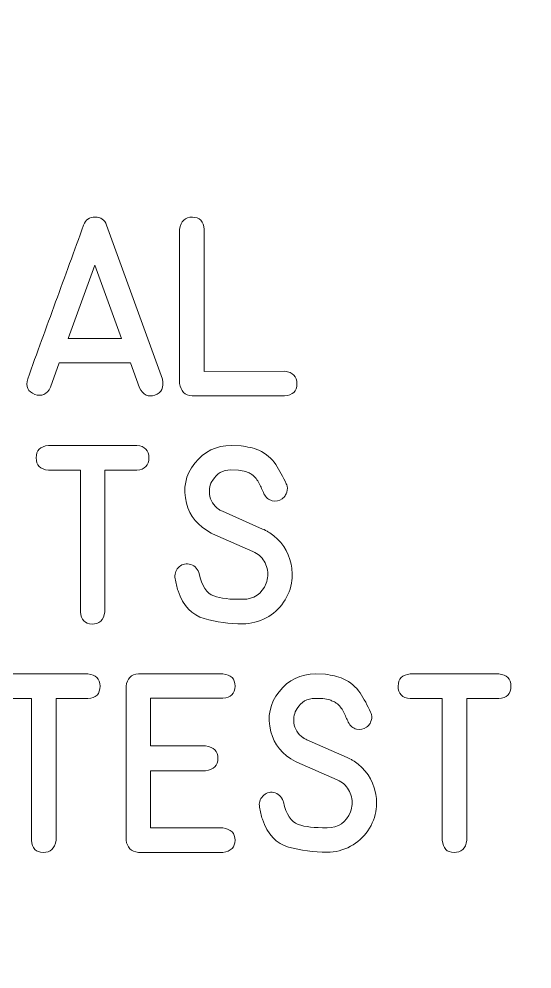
# Model space of a CAD drawing. Header units: millimetres. Extents: x -72 to 72, y -60 to 60.
# Drawn here: x 1.62 to 10.74, y -14.68 to 2.21 of the extents above; entities that cross this region are included whole.
import ezdxf

# ---------------------------------------------------------------- set-up
doc = ezdxf.new("R2010")
doc.units = ezdxf.units.MM
doc.layers.add('CUT', color=7, linetype='Continuous')
doc.layers.add('ENGRAVE', color=1, linetype='Continuous')

msp = doc.modelspace()

# ---------------------------------------------------------------- linework, layer by layer
at = {"layer": 'CUT', "lineweight": 9}
msp.add_open_spline([(70.6599, -60.1342), (70.9361, -60.152), (71.2072, -60.0547), (71.409, -59.8654), (71.409, -59.8654), (71.6108, -59.676), (71.7252, -59.413), (71.725, -59.1363), (71.725, -59.1363), (71.725, -59.1363), (71.725, -45.2787), (71.725, -45.2787), (71.725, -45.2787), (71.7248, -45.0133), (71.6193, -44.7589), (71.4315, -44.5713), (71.4315, -44.5713), (71.2437, -44.3838), (70.9904, -44.2785), (70.725, -44.2787), (70.725, -44.2787), (70.725, -44.2787), (68.2625, -44.2787), (68.2625, -44.2787), (68.2625, -44.2787), (65.9403, -44.2787), (63.7945, -43.0398), (62.6333, -41.0287), (62.6333, -41.0287), (61.4722, -39.0176), (61.4722, -36.5398), (62.6333, -34.5287), (62.6333, -34.5287), (63.7945, -32.5176), (65.9403, -31.2787), (68.2625, -31.2787), (68.2625, -31.2787), (68.2625, -31.2787), (70.725, -31.2787), (70.725, -31.2787), (70.725, -31.2787), (70.9904, -31.2785), (71.2448, -31.173), (71.4324, -30.9852), (71.4324, -30.9852), (71.6199, -30.7974), (71.7252, -30.5441), (71.725, -30.2787), (71.725, -30.2787), (71.725, -30.2787), (71.725, 40.4463), (71.725, 40.4463), (71.725, 40.4463), (71.7248, 40.7117), (71.6193, 40.9661), (71.4315, 41.1537), (71.4315, 41.1537), (71.2437, 41.3412), (70.9904, 41.4465), (70.725, 41.4463), (70.725, 41.4463), (70.725, 41.4463), (68.2625, 41.4463), (68.2625, 41.4463), (68.2625, 41.4463), (65.9403, 41.4463), (63.7945, 42.6852), (62.6333, 44.6963), (62.6333, 44.6963), (61.4722, 46.7074), (61.4722, 49.1852), (62.6333, 51.1963), (62.6333, 51.1963), (63.7945, 53.2074), (65.9403, 54.4463), (68.2625, 54.4463), (68.2625, 54.4463), (68.2625, 54.4463), (70.725, 54.4463), (70.725, 54.4463), (70.725, 54.4463), (70.9904, 54.4465), (71.2448, 54.552), (71.4324, 54.7398), (71.4324, 54.7398), (71.6199, 54.9276), (71.7252, 55.1809), (71.725, 55.4463), (71.725, 55.4463), (71.725, 55.4463), (71.725, 59.2206), (71.725, 59.2206), (71.725, 59.2206), (71.7248, 59.486), (71.6193, 59.7404), (71.4315, 59.928), (71.4315, 59.928), (71.2437, 60.1155), (70.9904, 60.2208), (70.725, 60.2206), (70.725, 60.2206), (70.725, 60.2206), (-70.725, 60.2206), (-70.725, 60.2206), (-70.725, 60.2206), (-70.9904, 60.2204), (-71.2448, 60.1148), (-71.4324, 59.9271), (-71.4324, 59.9271), (-71.6199, 59.7393), (-71.7252, 59.486), (-71.725, 59.2206), (-71.725, 59.2206), (-71.725, 59.2206), (-71.725, 55.4463), (-71.725, 55.4463), (-71.725, 55.4463), (-71.7248, 55.1809), (-71.6192, 54.9265), (-71.4315, 54.7389), (-71.4315, 54.7389), (-71.2437, 54.5514), (-70.9904, 54.4461), (-70.725, 54.4463), (-70.725, 54.4463), (-70.725, 54.4463), (-68.2625, 54.4463), (-68.2625, 54.4463), (-68.2625, 54.4463), (-65.9403, 54.4463), (-63.7944, 53.2074), (-62.6333, 51.1963), (-62.6333, 51.1963), (-61.4722, 49.1852), (-61.4722, 46.7074), (-62.6333, 44.6963), (-62.6333, 44.6963), (-63.7944, 42.6852), (-65.9403, 41.4463), (-68.2625, 41.4463), (-68.2625, 41.4463), (-68.2625, 41.4463), (-70.725, 41.4463), (-70.725, 41.4463), (-70.725, 41.4463), (-70.9904, 41.4461), (-71.2448, 41.3405), (-71.4324, 41.1528), (-71.4324, 41.1528), (-71.6199, 40.965), (-71.7252, 40.7117), (-71.725, 40.4463), (-71.725, 40.4463), (-71.725, 40.4463), (-71.725, -30.2787), (-71.725, -30.2787), (-71.725, -30.2787), (-71.7248, -30.5441), (-71.6192, -30.7985), (-71.4315, -30.9861), (-71.4315, -30.9861), (-71.2437, -31.1736), (-70.9904, -31.2789), (-70.725, -31.2787), (-70.725, -31.2787), (-70.725, -31.2787), (-68.2625, -31.2787), (-68.2625, -31.2787), (-68.2625, -31.2787), (-65.9403, -31.2787), (-63.7944, -32.5176), (-62.6333, -34.5287), (-62.6333, -34.5287), (-61.4722, -36.5398), (-61.4722, -39.0176), (-62.6333, -41.0287), (-62.6333, -41.0287), (-63.7944, -43.0398), (-65.9403, -44.2787), (-68.2625, -44.2787), (-68.2625, -44.2787), (-68.2625, -44.2787), (-70.725, -44.2787), (-70.725, -44.2787), (-70.725, -44.2787), (-70.9904, -44.2789), (-71.2448, -44.3845), (-71.4324, -44.5722), (-71.4324, -44.5722), (-71.6199, -44.76), (-71.7252, -45.0133), (-71.725, -45.2787), (-71.725, -45.2787), (-71.725, -45.2787), (-71.725, -49.9113), (-71.725, -49.9113), (-71.725, -49.9113), (-71.7247, -50.4387), (-71.3163, -50.8752), (-70.7901, -50.9092), (-70.7901, -50.9092), (-70.7901, -50.9092), (70.6599, -60.1342), (70.6599, -60.1342)], degree=3, knots=[0, 0, 0, 0, 0.0192308, 0.0192308, 0.0192308, 0.0192308, 0.0384615, 0.0384615, 0.0384615, 0.0384615, 0.0576923, 0.0576923, 0.0576923, 0.0576923, 0.0769231, 0.0769231, 0.0769231, 0.0769231, 0.0961538, 0.0961538, 0.0961538, 0.0961538, 0.1153846, 0.1153846, 0.1153846, 0.1153846, 0.1346154, 0.1346154, 0.1346154, 0.1346154, 0.1538462, 0.1538462, 0.1538462, 0.1538462, 0.1730769, 0.1730769, 0.1730769, 0.1730769, 0.1923077, 0.1923077, 0.1923077, 0.1923077, 0.2115385, 0.2115385, 0.2115385, 0.2115385, 0.2307692, 0.2307692, 0.2307692, 0.2307692, 0.25, 0.25, 0.25, 0.25, 0.2692308, 0.2692308, 0.2692308, 0.2692308, 0.2884615, 0.2884615, 0.2884615, 0.2884615, 0.3076923, 0.3076923, 0.3076923, 0.3076923, 0.3269231, 0.3269231, 0.3269231, 0.3269231, 0.3461538, 0.3461538, 0.3461538, 0.3461538, 0.3653846, 0.3653846, 0.3653846, 0.3653846, 0.3846154, 0.3846154, 0.3846154, 0.3846154, 0.4038462, 0.4038462, 0.4038462, 0.4038462, 0.4230769, 0.4230769, 0.4230769, 0.4230769, 0.4423077, 0.4423077, 0.4423077, 0.4423077, 0.4615385, 0.4615385, 0.4615385, 0.4615385, 0.4807692, 0.4807692, 0.4807692, 0.4807692, 0.5, 0.5, 0.5, 0.5, 0.5192308, 0.5192308, 0.5192308, 0.5192308, 0.5384615, 0.5384615, 0.5384615, 0.5384615, 0.5576923, 0.5576923, 0.5576923, 0.5576923, 0.5769231, 0.5769231, 0.5769231, 0.5769231, 0.5961538, 0.5961538, 0.5961538, 0.5961538, 0.6153846, 0.6153846, 0.6153846, 0.6153846, 0.6346154, 0.6346154, 0.6346154, 0.6346154, 0.6538462, 0.6538462, 0.6538462, 0.6538462, 0.6730769, 0.6730769, 0.6730769, 0.6730769, 0.6923077, 0.6923077, 0.6923077, 0.6923077, 0.7115385, 0.7115385, 0.7115385, 0.7115385, 0.7307692, 0.7307692, 0.7307692, 0.7307692, 0.75, 0.75, 0.75, 0.75, 0.7692308, 0.7692308, 0.7692308, 0.7692308, 0.7884615, 0.7884615, 0.7884615, 0.7884615, 0.8076923, 0.8076923, 0.8076923, 0.8076923, 0.8269231, 0.8269231, 0.8269231, 0.8269231, 0.8461538, 0.8461538, 0.8461538, 0.8461538, 0.8653846, 0.8653846, 0.8653846, 0.8653846, 0.8846154, 0.8846154, 0.8846154, 0.8846154, 0.9038462, 0.9038462, 0.9038462, 0.9038462, 0.9230769, 0.9230769, 0.9230769, 0.9230769, 0.9423077, 0.9423077, 0.9423077, 0.9423077, 0.9615385, 0.9615385, 0.9615385, 0.9615385, 1, 1, 1, 1], dxfattribs=at)
at = {"layer": 'ENGRAVE', "lineweight": 9}
for points, knots in [([(1.7745, -4.1856), (1.9396, -3.7295), (2.1052, -3.2739), (2.2709, -2.8188), (2.2709, -2.8188), (2.437, -2.3637), (2.6032, -1.9081), (2.7693, -1.4525), (2.7693, -1.4525), (2.8037, -1.3583), (2.8715, -1.3107), (2.9725, -1.3096), (2.9725, -1.3096), (3.0741, -1.3085), (3.1424, -1.3562), (3.1773, -1.4525), (3.1773, -1.4525), (3.1773, -1.4525), (4.1711, -4.193), (4.1711, -4.193), (4.1711, -4.193), (4.2018, -4.3391), (4.1574, -4.4327), (4.0378, -4.4751), (4.0378, -4.4751), (3.9176, -4.5179), (3.8256, -4.474), (3.7599, -4.3449), (3.7599, -4.3449), (3.7599, -4.3449), (3.6007, -3.9015), (3.6007, -3.9015), (3.6007, -3.9015), (3.6007, -3.9015), (2.337, -3.9015), (2.337, -3.9015), (2.337, -3.9015), (2.337, -3.9015), (2.182, -4.3343), (2.182, -4.3343), (2.182, -4.3343), (2.1158, -4.4645), (2.0216, -4.5068), (1.8999, -4.4618), (1.8999, -4.4618), (1.7777, -4.4174), (1.7359, -4.3248), (1.7745, -4.1856)], [0, 0, 0, 0, 0.0769231, 0.0769231, 0.0769231, 0.0769231, 0.1538462, 0.1538462, 0.1538462, 0.1538462, 0.2307692, 0.2307692, 0.2307692, 0.2307692, 0.3076923, 0.3076923, 0.3076923, 0.3076923, 0.3846154, 0.3846154, 0.3846154, 0.3846154, 0.4615385, 0.4615385, 0.4615385, 0.4615385, 0.5384615, 0.5384615, 0.5384615, 0.5384615, 0.6153846, 0.6153846, 0.6153846, 0.6153846, 0.6923077, 0.6923077, 0.6923077, 0.6923077, 0.7692308, 0.7692308, 0.7692308, 0.7692308, 0.8461538, 0.8461538, 0.8461538, 0.8461538, 1, 1, 1, 1]), ([(4.6965, -4.4862), (4.5695, -4.4777), (4.496, -4.4063), (4.4764, -4.2708), (4.4764, -4.2708), (4.4764, -4.2708), (4.4764, -1.5297), (4.4764, -1.5297), (4.4764, -1.5297), (4.4981, -1.381), (4.5738, -1.308), (4.7029, -1.3101), (4.7029, -1.3101), (4.832, -1.3128), (4.9024, -1.3863), (4.9135, -1.5297), (4.9135, -1.5297), (4.9135, -1.5297), (4.9135, -4.0533), (4.9135, -4.0533), (4.9135, -4.0533), (4.9135, -4.0533), (6.3444, -4.0523), (6.3444, -4.0523), (6.3444, -4.0523), (6.4915, -4.0687), (6.564, -4.1428), (6.5624, -4.2745), (6.5624, -4.2745), (6.5608, -4.4063), (6.4878, -4.4767), (6.3428, -4.4862), (6.3428, -4.4862), (6.3428, -4.4862), (4.6965, -4.4862), (4.6965, -4.4862)], [0, 0, 0, 0, 0.1, 0.1, 0.1, 0.1, 0.2, 0.2, 0.2, 0.2, 0.3, 0.3, 0.3, 0.3, 0.4, 0.4, 0.4, 0.4, 0.5, 0.5, 0.5, 0.5, 0.6, 0.6, 0.6, 0.6, 0.7, 0.7, 0.7, 0.7, 0.8, 0.8, 0.8, 0.8, 1, 1, 1, 1]), ([(3.4424, -3.466), (3.4424, -3.466), (2.971, -2.1637), (2.971, -2.1637), (2.971, -2.1637), (2.971, -2.1637), (2.4968, -3.466), (2.4968, -3.466), (2.4968, -3.466), (2.4968, -3.466), (3.4424, -3.466), (3.4424, -3.466)], [0, 0, 0, 0, 0.25, 0.25, 0.25, 0.25, 0.5, 0.5, 0.5, 0.5, 1, 1, 1, 1]), ([(2.971, -2.1637), (2.971, -2.1637), (3.4424, -3.466), (3.4424, -3.466), (3.4424, -3.466), (3.4424, -3.466), (2.971, -2.1637), (2.971, -2.1637)], [0, 0, 0, 0, 0.3333333, 0.3333333, 0.3333333, 0.3333333, 1, 1, 1, 1]), ([(2.7109, -8.3299), (2.7109, -8.3299), (2.7109, -5.809), (2.7109, -5.809), (2.7109, -5.809), (2.7109, -5.809), (2.1421, -5.809), (2.1421, -5.809), (2.1421, -5.809), (1.9976, -5.7979), (1.9251, -5.7249), (1.9256, -5.5915), (1.9256, -5.5915), (1.9262, -5.4576), (1.9987, -5.3841), (2.1421, -5.3719), (2.1421, -5.3719), (2.1421, -5.3719), (3.7158, -5.3719), (3.7158, -5.3719), (3.7158, -5.3719), (3.8581, -5.383), (3.9301, -5.4566), (3.9306, -5.5915), (3.9306, -5.5915), (3.9312, -5.7259), (3.8592, -5.7989), (3.7158, -5.809), (3.7158, -5.809), (3.7158, -5.809), (3.1485, -5.809), (3.1485, -5.809), (3.1485, -5.809), (3.1485, -5.809), (3.1485, -8.3299), (3.1485, -8.3299), (3.1485, -8.3299), (3.1247, -8.4765), (3.0485, -8.549), (2.9194, -8.5469), (2.9194, -8.5469), (2.7908, -8.5448), (2.7215, -8.4723), (2.7109, -8.3299)], [0, 0, 0, 0, 0.0833333, 0.0833333, 0.0833333, 0.0833333, 0.1666667, 0.1666667, 0.1666667, 0.1666667, 0.25, 0.25, 0.25, 0.25, 0.3333333, 0.3333333, 0.3333333, 0.3333333, 0.4166667, 0.4166667, 0.4166667, 0.4166667, 0.5, 0.5, 0.5, 0.5, 0.5833333, 0.5833333, 0.5833333, 0.5833333, 0.6666667, 0.6666667, 0.6666667, 0.6666667, 0.75, 0.75, 0.75, 0.75, 0.8333333, 0.8333333, 0.8333333, 0.8333333, 1, 1, 1, 1]), ([(5.9526, -6.8573), (5.9526, -6.8573), (5.9774, -6.8679), (5.9774, -6.8679), (5.9774, -6.8679), (5.9774, -6.8679), (6.0055, -6.8816), (6.0055, -6.8816), (6.0055, -6.8816), (6.0055, -6.8816), (6.0303, -6.8959), (6.0303, -6.8959), (6.0303, -6.8959), (6.0372, -6.9012), (6.0457, -6.906), (6.0542, -6.9107), (6.0542, -6.9107), (6.0632, -6.9149), (6.0716, -6.9202), (6.0801, -6.925), (6.0801, -6.925), (6.2843, -7.0594), (6.4113, -7.2457), (6.4595, -7.4833), (6.4595, -7.4833), (6.478, -7.5764), (6.4823, -7.6722), (6.4722, -7.7701), (6.4722, -7.7701), (6.4553, -7.9108), (6.4061, -8.0405), (6.324, -8.1601), (6.324, -8.1601), (6.242, -8.2797), (6.1388, -8.3717), (6.015, -8.4368), (6.015, -8.4368), (5.8816, -8.5072), (5.7435, -8.5421), (5.6007, -8.5421), (5.6007, -8.5421), (5.3609, -8.5421), (5.1323, -8.5114), (4.9138, -8.4501), (4.9138, -8.4501), (4.6958, -8.3887), (4.5402, -8.2241), (4.4476, -7.9563), (4.4476, -7.9563), (4.4349, -7.922), (4.4259, -7.887), (4.4196, -7.851), (4.4196, -7.851), (4.4132, -7.8145), (4.4058, -7.7785), (4.3979, -7.742), (4.3979, -7.742), (4.3825, -7.668), (4.4005, -7.6023), (4.4529, -7.5452), (4.4529, -7.5452), (4.5048, -7.4886), (4.5698, -7.4669), (4.6471, -7.4801), (4.6471, -7.4801), (4.7291, -7.497), (4.7857, -7.5473), (4.818, -7.632), (4.818, -7.632), (4.818, -7.632), (4.8228, -7.6463), (4.8228, -7.6463), (4.8228, -7.6463), (4.872, -7.8706), (4.9588, -8.0045), (5.0821, -8.0479), (5.0821, -8.0479), (5.2059, -8.0913), (5.3774, -8.1109), (5.5975, -8.1066), (5.5975, -8.1066), (5.8002, -8.1066), (5.9393, -8.0114), (6.015, -7.8214), (6.015, -7.8214), (6.0478, -7.7367), (6.0531, -7.6484), (6.0303, -7.5568), (6.0303, -7.5568), (6.0076, -7.4658), (5.9626, -7.3891), (5.8954, -7.3282), (5.8954, -7.3282), (5.8652, -7.3023), (5.8261, -7.2785), (5.7774, -7.2557), (5.7774, -7.2557), (5.7774, -7.2557), (5.0599, -6.9409), (5.0599, -6.9409), (5.0599, -6.9409), (5.0599, -6.9409), (5.0366, -6.9282), (5.0366, -6.9282), (5.0366, -6.9282), (4.8016, -6.8044), (4.6561, -6.6281), (4.5995, -6.3995), (4.5995, -6.3995), (4.5302, -6.135), (4.5783, -5.8979), (4.7445, -5.6873), (4.7445, -5.6873), (4.9101, -5.4772), (5.1281, -5.3719), (5.3975, -5.3719), (5.3975, -5.3719), (5.3975, -5.3719), (5.5684, -5.3767), (5.5684, -5.3767), (5.5684, -5.3767), (5.6239, -5.3867), (5.6779, -5.3968), (5.7292, -5.4068), (5.7292, -5.4068), (5.7811, -5.4163), (5.8335, -5.4333), (5.8859, -5.4571), (5.8859, -5.4571), (6.0161, -5.5179), (6.1161, -5.6021), (6.1854, -5.7084), (6.1854, -5.7084), (6.2547, -5.8148), (6.3172, -5.9302), (6.3727, -6.054), (6.3727, -6.054), (6.378, -6.0656), (6.3828, -6.0789), (6.387, -6.0942), (6.387, -6.0942), (6.3981, -6.145), (6.3928, -6.191), (6.3711, -6.2323), (6.3711, -6.2323), (6.359, -6.2583), (6.3457, -6.2778), (6.3325, -6.2911), (6.3325, -6.2911), (6.3193, -6.3048), (6.3082, -6.3138), (6.3002, -6.3191), (6.3002, -6.3191), (6.2462, -6.3572), (6.1875, -6.3688), (6.1235, -6.353), (6.1235, -6.353), (6.0589, -6.3387), (6.0102, -6.2974), (5.9758, -6.2291), (5.9758, -6.2291), (5.9489, -6.1694), (5.9203, -6.108), (5.8901, -6.0455), (5.8901, -6.0455), (5.8594, -5.9831), (5.8166, -5.9312), (5.7621, -5.8894), (5.7621, -5.8894), (5.7393, -5.873), (5.7171, -5.8608), (5.6959, -5.8534), (5.6959, -5.8534), (5.6747, -5.8455), (5.6515, -5.837), (5.6255, -5.8275), (5.6255, -5.8275), (5.6255, -5.8275), (5.525, -5.8106), (5.525, -5.8106), (5.525, -5.8106), (5.525, -5.8106), (5.3821, -5.8058), (5.3821, -5.8058), (5.3821, -5.8058), (5.2435, -5.8079), (5.1376, -5.8677), (5.0646, -5.9857), (5.0646, -5.9857), (5.0149, -6.0614), (4.9964, -6.1455), (5.0085, -6.2387), (5.0085, -6.2387), (5.0228, -6.353), (5.0768, -6.4419), (5.1699, -6.5054), (5.1699, -6.5054), (5.1742, -6.508), (5.1784, -6.5117), (5.1837, -6.5154), (5.1837, -6.5154), (5.189, -6.5186), (5.1948, -6.5223), (5.2006, -6.5255), (5.2006, -6.5255), (5.2006, -6.5255), (5.2181, -6.5329), (5.2181, -6.5329), (5.2181, -6.5329), (5.2181, -6.5329), (5.2366, -6.5408), (5.2366, -6.5408), (5.2366, -6.5408), (5.2366, -6.5408), (5.9526, -6.8573), (5.9526, -6.8573)], [0, 0, 0, 0, 0.0181818, 0.0181818, 0.0181818, 0.0181818, 0.0363636, 0.0363636, 0.0363636, 0.0363636, 0.0545455, 0.0545455, 0.0545455, 0.0545455, 0.0727273, 0.0727273, 0.0727273, 0.0727273, 0.0909091, 0.0909091, 0.0909091, 0.0909091, 0.1090909, 0.1090909, 0.1090909, 0.1090909, 0.1272727, 0.1272727, 0.1272727, 0.1272727, 0.1454545, 0.1454545, 0.1454545, 0.1454545, 0.1636364, 0.1636364, 0.1636364, 0.1636364, 0.1818182, 0.1818182, 0.1818182, 0.1818182, 0.2, 0.2, 0.2, 0.2, 0.2181818, 0.2181818, 0.2181818, 0.2181818, 0.2363636, 0.2363636, 0.2363636, 0.2363636, 0.2545455, 0.2545455, 0.2545455, 0.2545455, 0.2727273, 0.2727273, 0.2727273, 0.2727273, 0.2909091, 0.2909091, 0.2909091, 0.2909091, 0.3090909, 0.3090909, 0.3090909, 0.3090909, 0.3272727, 0.3272727, 0.3272727, 0.3272727, 0.3454545, 0.3454545, 0.3454545, 0.3454545, 0.3636364, 0.3636364, 0.3636364, 0.3636364, 0.3818182, 0.3818182, 0.3818182, 0.3818182, 0.4, 0.4, 0.4, 0.4, 0.4181818, 0.4181818, 0.4181818, 0.4181818, 0.4363636, 0.4363636, 0.4363636, 0.4363636, 0.4545455, 0.4545455, 0.4545455, 0.4545455, 0.4727273, 0.4727273, 0.4727273, 0.4727273, 0.4909091, 0.4909091, 0.4909091, 0.4909091, 0.5090909, 0.5090909, 0.5090909, 0.5090909, 0.5272727, 0.5272727, 0.5272727, 0.5272727, 0.5454545, 0.5454545, 0.5454545, 0.5454545, 0.5636364, 0.5636364, 0.5636364, 0.5636364, 0.5818182, 0.5818182, 0.5818182, 0.5818182, 0.6, 0.6, 0.6, 0.6, 0.6181818, 0.6181818, 0.6181818, 0.6181818, 0.6363636, 0.6363636, 0.6363636, 0.6363636, 0.6545455, 0.6545455, 0.6545455, 0.6545455, 0.6727273, 0.6727273, 0.6727273, 0.6727273, 0.6909091, 0.6909091, 0.6909091, 0.6909091, 0.7090909, 0.7090909, 0.7090909, 0.7090909, 0.7272727, 0.7272727, 0.7272727, 0.7272727, 0.7454545, 0.7454545, 0.7454545, 0.7454545, 0.7636364, 0.7636364, 0.7636364, 0.7636364, 0.7818182, 0.7818182, 0.7818182, 0.7818182, 0.8, 0.8, 0.8, 0.8, 0.8181818, 0.8181818, 0.8181818, 0.8181818, 0.8363636, 0.8363636, 0.8363636, 0.8363636, 0.8545455, 0.8545455, 0.8545455, 0.8545455, 0.8727273, 0.8727273, 0.8727273, 0.8727273, 0.8909091, 0.8909091, 0.8909091, 0.8909091, 0.9090909, 0.9090909, 0.9090909, 0.9090909, 0.9272727, 0.9272727, 0.9272727, 0.9272727, 0.9454545, 0.9454545, 0.9454545, 0.9454545, 0.9636364, 0.9636364, 0.9636364, 0.9636364, 1, 1, 1, 1]), ([(1.841, -12.3922), (1.841, -12.3922), (1.841, -9.8713), (1.841, -9.8713), (1.841, -9.8713), (1.841, -9.8713), (1.2722, -9.8713), (1.2722, -9.8713), (1.2722, -9.8713), (1.1277, -9.8602), (1.0552, -9.7872), (1.0557, -9.6538), (1.0557, -9.6538), (1.0563, -9.5199), (1.1288, -9.4464), (1.2722, -9.4342), (1.2722, -9.4342), (1.2722, -9.4342), (2.8459, -9.4342), (2.8459, -9.4342), (2.8459, -9.4342), (2.9882, -9.4453), (3.0602, -9.5189), (3.0607, -9.6538), (3.0607, -9.6538), (3.0613, -9.7882), (2.9893, -9.8612), (2.8459, -9.8713), (2.8459, -9.8713), (2.8459, -9.8713), (2.2786, -9.8713), (2.2786, -9.8713), (2.2786, -9.8713), (2.2786, -9.8713), (2.2786, -12.3922), (2.2786, -12.3922), (2.2786, -12.3922), (2.2548, -12.5388), (2.1786, -12.6113), (2.0495, -12.6092), (2.0495, -12.6092), (1.9209, -12.6071), (1.8516, -12.5346), (1.841, -12.3922)], [0, 0, 0, 0, 0.0833333, 0.0833333, 0.0833333, 0.0833333, 0.1666667, 0.1666667, 0.1666667, 0.1666667, 0.25, 0.25, 0.25, 0.25, 0.3333333, 0.3333333, 0.3333333, 0.3333333, 0.4166667, 0.4166667, 0.4166667, 0.4166667, 0.5, 0.5, 0.5, 0.5, 0.5833333, 0.5833333, 0.5833333, 0.5833333, 0.6666667, 0.6666667, 0.6666667, 0.6666667, 0.75, 0.75, 0.75, 0.75, 0.8333333, 0.8333333, 0.8333333, 0.8333333, 1, 1, 1, 1]), ([(5.2441, -9.8665), (5.2441, -9.8665), (3.9587, -9.8665), (3.9587, -9.8665), (3.9587, -9.8665), (3.9587, -9.8665), (3.9587, -10.7148), (3.9587, -10.7148), (3.9587, -10.7148), (3.9587, -10.7148), (4.9387, -10.7148), (4.9387, -10.7148), (4.9387, -10.7148), (5.0853, -10.7365), (5.1583, -10.81), (5.1578, -10.9354), (5.1578, -10.9354), (5.1573, -11.0614), (5.0842, -11.1344), (4.9387, -11.155), (4.9387, -11.155), (4.9387, -11.155), (3.9587, -11.155), (3.9587, -11.155), (3.9587, -11.155), (3.9587, -11.155), (3.9587, -12.1737), (3.9587, -12.1737), (3.9587, -12.1737), (3.9587, -12.1737), (5.2441, -12.1737), (5.2441, -12.1737), (5.2441, -12.1737), (5.3896, -12.1954), (5.4626, -12.2679), (5.4626, -12.3922), (5.4626, -12.3922), (5.4626, -12.5161), (5.3896, -12.5886), (5.2441, -12.6092), (5.2441, -12.6092), (5.2441, -12.6092), (3.7433, -12.6092), (3.7433, -12.6092), (3.7433, -12.6092), (3.6142, -12.5928), (3.5407, -12.5192), (3.5232, -12.3891), (3.5232, -12.3891), (3.5232, -12.3891), (3.5232, -9.6512), (3.5232, -9.6512), (3.5232, -9.6512), (3.5428, -9.5146), (3.6163, -9.4427), (3.7433, -9.4342), (3.7433, -9.4342), (3.7433, -9.4342), (5.2441, -9.4342), (5.2441, -9.4342), (5.2441, -9.4342), (5.3896, -9.4453), (5.4626, -9.5183), (5.4621, -9.6522), (5.4621, -9.6522), (5.4615, -9.7861), (5.3885, -9.8575), (5.2441, -9.8665)], [0, 0, 0, 0, 0.0555556, 0.0555556, 0.0555556, 0.0555556, 0.1111111, 0.1111111, 0.1111111, 0.1111111, 0.1666667, 0.1666667, 0.1666667, 0.1666667, 0.2222222, 0.2222222, 0.2222222, 0.2222222, 0.2777778, 0.2777778, 0.2777778, 0.2777778, 0.3333333, 0.3333333, 0.3333333, 0.3333333, 0.3888889, 0.3888889, 0.3888889, 0.3888889, 0.4444444, 0.4444444, 0.4444444, 0.4444444, 0.5, 0.5, 0.5, 0.5, 0.5555556, 0.5555556, 0.5555556, 0.5555556, 0.6111111, 0.6111111, 0.6111111, 0.6111111, 0.6666667, 0.6666667, 0.6666667, 0.6666667, 0.7222222, 0.7222222, 0.7222222, 0.7222222, 0.7777778, 0.7777778, 0.7777778, 0.7777778, 0.8333333, 0.8333333, 0.8333333, 0.8333333, 0.8888889, 0.8888889, 0.8888889, 0.8888889, 1, 1, 1, 1]), ([(7.4528, -10.9196), (7.4528, -10.9196), (7.4776, -10.9302), (7.4776, -10.9302), (7.4776, -10.9302), (7.4776, -10.9302), (7.5057, -10.9439), (7.5057, -10.9439), (7.5057, -10.9439), (7.5057, -10.9439), (7.5305, -10.9582), (7.5305, -10.9582), (7.5305, -10.9582), (7.5374, -10.9635), (7.5459, -10.9683), (7.5544, -10.973), (7.5544, -10.973), (7.5634, -10.9772), (7.5718, -10.9825), (7.5803, -10.9873), (7.5803, -10.9873), (7.7845, -11.1217), (7.9115, -11.308), (7.9597, -11.5456), (7.9597, -11.5456), (7.9782, -11.6387), (7.9825, -11.7345), (7.9724, -11.8324), (7.9724, -11.8324), (7.9555, -11.9731), (7.9063, -12.1028), (7.8242, -12.2224), (7.8242, -12.2224), (7.7422, -12.342), (7.639, -12.434), (7.5152, -12.4991), (7.5152, -12.4991), (7.3818, -12.5695), (7.2437, -12.6044), (7.1009, -12.6044), (7.1009, -12.6044), (6.8611, -12.6044), (6.6325, -12.5737), (6.414, -12.5124), (6.414, -12.5124), (6.196, -12.451), (6.0404, -12.2864), (5.9478, -12.0186), (5.9478, -12.0186), (5.9351, -11.9843), (5.9261, -11.9493), (5.9198, -11.9133), (5.9198, -11.9133), (5.9134, -11.8768), (5.906, -11.8408), (5.8981, -11.8043), (5.8981, -11.8043), (5.8827, -11.7303), (5.9007, -11.6646), (5.9531, -11.6075), (5.9531, -11.6075), (6.005, -11.5509), (6.07, -11.5292), (6.1473, -11.5424), (6.1473, -11.5424), (6.2293, -11.5593), (6.2859, -11.6096), (6.3182, -11.6943), (6.3182, -11.6943), (6.3182, -11.6943), (6.323, -11.7086), (6.323, -11.7086), (6.323, -11.7086), (6.3722, -11.9329), (6.459, -12.0668), (6.5823, -12.1102), (6.5823, -12.1102), (6.7061, -12.1536), (6.8776, -12.1732), (7.0977, -12.1689), (7.0977, -12.1689), (7.3004, -12.1689), (7.4395, -12.0737), (7.5152, -11.8837), (7.5152, -11.8837), (7.548, -11.799), (7.5533, -11.7107), (7.5305, -11.6191), (7.5305, -11.6191), (7.5078, -11.5281), (7.4628, -11.4514), (7.3956, -11.3905), (7.3956, -11.3905), (7.3654, -11.3646), (7.3263, -11.3408), (7.2776, -11.318), (7.2776, -11.318), (7.2776, -11.318), (6.5601, -11.0032), (6.5601, -11.0032), (6.5601, -11.0032), (6.5601, -11.0032), (6.5368, -10.9905), (6.5368, -10.9905), (6.5368, -10.9905), (6.3018, -10.8667), (6.1563, -10.6904), (6.0997, -10.4618), (6.0997, -10.4618), (6.0304, -10.1973), (6.0785, -9.9602), (6.2447, -9.7496), (6.2447, -9.7496), (6.4103, -9.5395), (6.6283, -9.4342), (6.8977, -9.4342), (6.8977, -9.4342), (6.8977, -9.4342), (7.0686, -9.439), (7.0686, -9.439), (7.0686, -9.439), (7.1241, -9.449), (7.1781, -9.4591), (7.2294, -9.4691), (7.2294, -9.4691), (7.2813, -9.4786), (7.3337, -9.4956), (7.3861, -9.5194), (7.3861, -9.5194), (7.5163, -9.5802), (7.6163, -9.6644), (7.6856, -9.7707), (7.6856, -9.7707), (7.7549, -9.8771), (7.8174, -9.9925), (7.8729, -10.1163), (7.8729, -10.1163), (7.8782, -10.1279), (7.883, -10.1412), (7.8872, -10.1565), (7.8872, -10.1565), (7.8983, -10.2073), (7.893, -10.2533), (7.8713, -10.2946), (7.8713, -10.2946), (7.8592, -10.3206), (7.8459, -10.3401), (7.8327, -10.3534), (7.8327, -10.3534), (7.8195, -10.3671), (7.8084, -10.3761), (7.8004, -10.3814), (7.8004, -10.3814), (7.7464, -10.4195), (7.6877, -10.4311), (7.6237, -10.4153), (7.6237, -10.4153), (7.5591, -10.401), (7.5104, -10.3597), (7.476, -10.2914), (7.476, -10.2914), (7.4491, -10.2317), (7.4205, -10.1703), (7.3903, -10.1078), (7.3903, -10.1078), (7.3596, -10.0454), (7.3168, -9.9935), (7.2623, -9.9517), (7.2623, -9.9517), (7.2395, -9.9353), (7.2173, -9.9231), (7.1961, -9.9157), (7.1961, -9.9157), (7.1749, -9.9078), (7.1517, -9.8993), (7.1257, -9.8898), (7.1257, -9.8898), (7.1257, -9.8898), (7.0252, -9.8729), (7.0252, -9.8729), (7.0252, -9.8729), (7.0252, -9.8729), (6.8823, -9.8681), (6.8823, -9.8681), (6.8823, -9.8681), (6.7437, -9.8702), (6.6378, -9.93), (6.5648, -10.048), (6.5648, -10.048), (6.5151, -10.1237), (6.4966, -10.2078), (6.5087, -10.301), (6.5087, -10.301), (6.523, -10.4153), (6.577, -10.5042), (6.6701, -10.5677), (6.6701, -10.5677), (6.6744, -10.5703), (6.6786, -10.574), (6.6839, -10.5777), (6.6839, -10.5777), (6.6892, -10.5809), (6.695, -10.5846), (6.7008, -10.5878), (6.7008, -10.5878), (6.7008, -10.5878), (6.7183, -10.5952), (6.7183, -10.5952), (6.7183, -10.5952), (6.7183, -10.5952), (6.7368, -10.6031), (6.7368, -10.6031), (6.7368, -10.6031), (6.7368, -10.6031), (7.4528, -10.9196), (7.4528, -10.9196)], [0, 0, 0, 0, 0.0181818, 0.0181818, 0.0181818, 0.0181818, 0.0363636, 0.0363636, 0.0363636, 0.0363636, 0.0545455, 0.0545455, 0.0545455, 0.0545455, 0.0727273, 0.0727273, 0.0727273, 0.0727273, 0.0909091, 0.0909091, 0.0909091, 0.0909091, 0.1090909, 0.1090909, 0.1090909, 0.1090909, 0.1272727, 0.1272727, 0.1272727, 0.1272727, 0.1454545, 0.1454545, 0.1454545, 0.1454545, 0.1636364, 0.1636364, 0.1636364, 0.1636364, 0.1818182, 0.1818182, 0.1818182, 0.1818182, 0.2, 0.2, 0.2, 0.2, 0.2181818, 0.2181818, 0.2181818, 0.2181818, 0.2363636, 0.2363636, 0.2363636, 0.2363636, 0.2545455, 0.2545455, 0.2545455, 0.2545455, 0.2727273, 0.2727273, 0.2727273, 0.2727273, 0.2909091, 0.2909091, 0.2909091, 0.2909091, 0.3090909, 0.3090909, 0.3090909, 0.3090909, 0.3272727, 0.3272727, 0.3272727, 0.3272727, 0.3454545, 0.3454545, 0.3454545, 0.3454545, 0.3636364, 0.3636364, 0.3636364, 0.3636364, 0.3818182, 0.3818182, 0.3818182, 0.3818182, 0.4, 0.4, 0.4, 0.4, 0.4181818, 0.4181818, 0.4181818, 0.4181818, 0.4363636, 0.4363636, 0.4363636, 0.4363636, 0.4545455, 0.4545455, 0.4545455, 0.4545455, 0.4727273, 0.4727273, 0.4727273, 0.4727273, 0.4909091, 0.4909091, 0.4909091, 0.4909091, 0.5090909, 0.5090909, 0.5090909, 0.5090909, 0.5272727, 0.5272727, 0.5272727, 0.5272727, 0.5454545, 0.5454545, 0.5454545, 0.5454545, 0.5636364, 0.5636364, 0.5636364, 0.5636364, 0.5818182, 0.5818182, 0.5818182, 0.5818182, 0.6, 0.6, 0.6, 0.6, 0.6181818, 0.6181818, 0.6181818, 0.6181818, 0.6363636, 0.6363636, 0.6363636, 0.6363636, 0.6545455, 0.6545455, 0.6545455, 0.6545455, 0.6727273, 0.6727273, 0.6727273, 0.6727273, 0.6909091, 0.6909091, 0.6909091, 0.6909091, 0.7090909, 0.7090909, 0.7090909, 0.7090909, 0.7272727, 0.7272727, 0.7272727, 0.7272727, 0.7454545, 0.7454545, 0.7454545, 0.7454545, 0.7636364, 0.7636364, 0.7636364, 0.7636364, 0.7818182, 0.7818182, 0.7818182, 0.7818182, 0.8, 0.8, 0.8, 0.8, 0.8181818, 0.8181818, 0.8181818, 0.8181818, 0.8363636, 0.8363636, 0.8363636, 0.8363636, 0.8545455, 0.8545455, 0.8545455, 0.8545455, 0.8727273, 0.8727273, 0.8727273, 0.8727273, 0.8909091, 0.8909091, 0.8909091, 0.8909091, 0.9090909, 0.9090909, 0.9090909, 0.9090909, 0.9272727, 0.9272727, 0.9272727, 0.9272727, 0.9454545, 0.9454545, 0.9454545, 0.9454545, 0.9636364, 0.9636364, 0.9636364, 0.9636364, 1, 1, 1, 1]), ([(9.1471, -12.3922), (9.1471, -12.3922), (9.1471, -9.8713), (9.1471, -9.8713), (9.1471, -9.8713), (9.1471, -9.8713), (8.5783, -9.8713), (8.5783, -9.8713), (8.5783, -9.8713), (8.4338, -9.8602), (8.3613, -9.7872), (8.3618, -9.6538), (8.3618, -9.6538), (8.3624, -9.5199), (8.4349, -9.4464), (8.5783, -9.4342), (8.5783, -9.4342), (8.5783, -9.4342), (10.152, -9.4342), (10.152, -9.4342), (10.152, -9.4342), (10.2943, -9.4453), (10.3663, -9.5189), (10.3668, -9.6538), (10.3668, -9.6538), (10.3674, -9.7882), (10.2954, -9.8612), (10.152, -9.8713), (10.152, -9.8713), (10.152, -9.8713), (9.5847, -9.8713), (9.5847, -9.8713), (9.5847, -9.8713), (9.5847, -9.8713), (9.5847, -12.3922), (9.5847, -12.3922), (9.5847, -12.3922), (9.5609, -12.5388), (9.4847, -12.6113), (9.3556, -12.6092), (9.3556, -12.6092), (9.227, -12.6071), (9.1577, -12.5346), (9.1471, -12.3922)], [0, 0, 0, 0, 0.0833333, 0.0833333, 0.0833333, 0.0833333, 0.1666667, 0.1666667, 0.1666667, 0.1666667, 0.25, 0.25, 0.25, 0.25, 0.3333333, 0.3333333, 0.3333333, 0.3333333, 0.4166667, 0.4166667, 0.4166667, 0.4166667, 0.5, 0.5, 0.5, 0.5, 0.5833333, 0.5833333, 0.5833333, 0.5833333, 0.6666667, 0.6666667, 0.6666667, 0.6666667, 0.75, 0.75, 0.75, 0.75, 0.8333333, 0.8333333, 0.8333333, 0.8333333, 1, 1, 1, 1])]:
    msp.add_open_spline(points, degree=3, knots=knots, dxfattribs=at)

doc.saveas('drawing.dxf')
